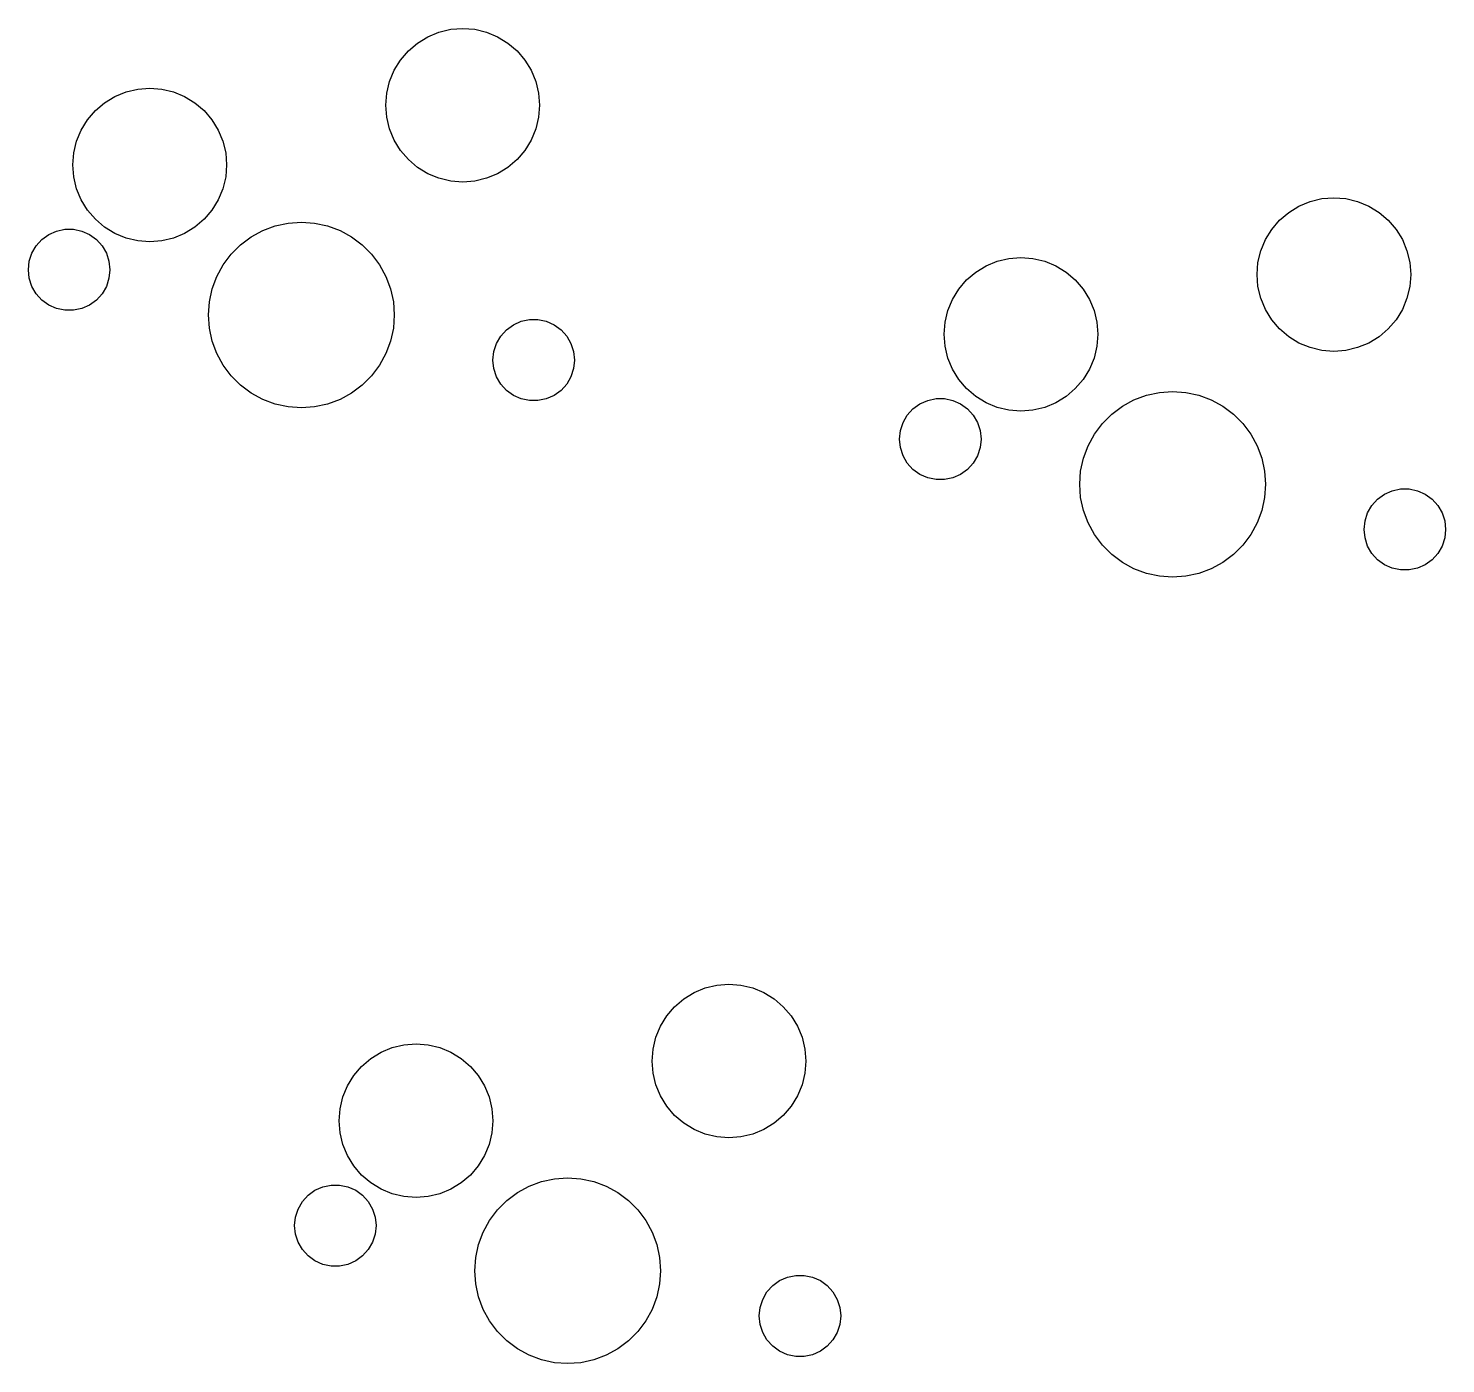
# Model space of a CAD drawing. Extents: x 101 to 518, y -308 to -134.
# Drawn here: x 223.93 to 254.35, y -230.78 to -202.12 of the extents above; entities that cross this region are included whole.
import ezdxf

# ---------------------------------------------------------------- set-up
doc = ezdxf.new("R2010")
doc.units = 0
doc.layers.add('BLACK', color=7, linetype='CONTINUOUS')

msp = doc.modelspace()

# ---------------------------------------------------------------- linework, layer by layer
at = {"layer": 'BLACK', "linetype": 'CONTINUOUS'}
for p, q in [((232.28188, -202.430311), (232.502642, -202.295028)), ((232.502642, -202.295028), (232.741848, -202.195946)), ((232.741848, -202.195946), (232.993609, -202.135503)), ((232.993609, -202.135503), (233.251726, -202.115189)), ((233.251726, -202.115189), (233.509843, -202.135503)), ((233.509843, -202.135503), (233.761604, -202.195946)), ((233.761604, -202.195946), (234.00081, -202.295028)), ((234.00081, -202.295028), (234.221572, -202.430311)), ((231.916848, -202.795343), (232.085, -202.598463)), ((232.085, -202.598463), (232.28188, -202.430311)), ((234.221572, -202.430311), (234.418452, -202.598463)), ((234.418452, -202.598463), (234.586604, -202.795343)), ((231.781565, -203.016105), (231.916848, -202.795343)), ((234.586604, -202.795343), (234.721887, -203.016105)), ((231.682483, -203.255311), (231.781565, -203.016105)), ((234.721887, -203.016105), (234.820969, -203.255311)), ((225.784654, -203.576724), (226.02386, -203.477642)), ((226.02386, -203.477642), (226.275621, -203.417199)), ((226.275621, -203.417199), (226.533738, -203.396885)), ((226.533738, -203.396885), (226.791855, -203.417199)), ((226.791855, -203.417199), (227.043616, -203.477642)), ((227.043616, -203.477642), (227.282822, -203.576724)), ((231.601726, -203.765189), (231.62204, -203.507072)), ((231.62204, -203.507072), (231.682483, -203.255311)), ((234.820969, -203.255311), (234.881412, -203.507072)), ((234.881412, -203.507072), (234.901726, -203.765189)), ((225.367012, -203.880159), (225.563892, -203.712007)), ((225.563892, -203.712007), (225.784654, -203.576724)), ((227.282822, -203.576724), (227.503584, -203.712007)), ((227.503584, -203.712007), (227.700464, -203.880159)), ((231.62204, -204.023306), (231.601726, -203.765189)), ((234.901726, -203.765189), (234.881412, -204.023306)), ((225.063577, -204.297801), (225.19886, -204.077039)), ((225.19886, -204.077039), (225.367012, -203.880159)), ((227.700464, -203.880159), (227.868616, -204.077039)), ((227.868616, -204.077039), (228.003899, -204.297801)), ((231.682483, -204.275067), (231.62204, -204.023306)), ((234.881412, -204.023306), (234.820969, -204.275067)), ((224.964495, -204.537007), (225.063577, -204.297801)), ((228.003899, -204.297801), (228.102981, -204.537007)), ((231.781565, -204.514273), (231.682483, -204.275067)), ((234.820969, -204.275067), (234.721887, -204.514273)), ((224.904052, -204.788768), (224.964495, -204.537007)), ((228.102981, -204.537007), (228.163424, -204.788768)), ((231.916848, -204.735035), (231.781565, -204.514273)), ((232.085, -204.931915), (231.916848, -204.735035)), ((234.586604, -204.735035), (234.418452, -204.931915)), ((234.721887, -204.514273), (234.586604, -204.735035)), ((224.883738, -205.046885), (224.904052, -204.788768)), ((224.904052, -205.305002), (224.883738, -205.046885)), ((228.163424, -204.788768), (228.183738, -205.046885)), ((228.183738, -205.046885), (228.163424, -205.305002)), ((232.28188, -205.100067), (232.085, -204.931915)), ((234.418452, -204.931915), (234.221572, -205.100067)), ((224.964495, -205.556763), (224.904052, -205.305002)), ((228.163424, -205.305002), (228.102981, -205.556763)), ((232.502642, -205.23535), (232.28188, -205.100067)), ((232.741848, -205.334432), (232.502642, -205.23535)), ((232.993609, -205.394875), (232.741848, -205.334432)), ((233.761604, -205.334432), (233.509843, -205.394875)), ((234.00081, -205.23535), (233.761604, -205.334432)), ((234.221572, -205.100067), (234.00081, -205.23535)), ((225.063577, -205.795969), (224.964495, -205.556763)), ((228.102981, -205.556763), (228.003899, -205.795969)), ((233.251726, -205.415189), (232.993609, -205.394875)), ((233.509843, -205.394875), (233.251726, -205.415189)), ((225.19886, -206.016731), (225.063577, -205.795969)), ((228.003899, -205.795969), (227.868616, -206.016731)), ((250.981878, -206.065222), (251.20264, -205.929939)), ((251.20264, -205.929939), (251.441846, -205.830857)), ((251.441846, -205.830857), (251.693607, -205.770414)), ((251.693607, -205.770414), (251.951724, -205.7501)), ((251.951724, -205.7501), (252.209841, -205.770414)), ((252.209841, -205.770414), (252.461602, -205.830857)), ((252.461602, -205.830857), (252.700808, -205.929939)), ((252.700808, -205.929939), (252.92157, -206.065222)), ((225.367012, -206.213611), (225.19886, -206.016731)), ((225.563892, -206.381763), (225.367012, -206.213611)), ((227.700464, -206.213611), (227.503584, -206.381763)), ((227.868616, -206.016731), (227.700464, -206.213611)), ((250.616846, -206.430254), (250.784998, -206.233374)), ((250.784998, -206.233374), (250.981878, -206.065222)), ((252.92157, -206.065222), (253.11845, -206.233374)), ((253.11845, -206.233374), (253.286602, -206.430254)), ((224.216928, -206.647638), (224.364917, -206.540118)), ((224.364917, -206.540118), (224.532027, -206.465716)), ((224.532027, -206.465716), (224.710955, -206.427683)), ((224.710955, -206.427683), (224.893879, -206.427683)), ((224.893879, -206.427683), (225.072807, -206.465716)), ((225.072807, -206.465716), (225.239917, -206.540118)), ((225.239917, -206.540118), (225.387906, -206.647638)), ((225.784654, -206.517046), (225.563892, -206.381763)), ((226.02386, -206.616128), (225.784654, -206.517046)), ((227.282822, -206.517046), (227.043616, -206.616128)), ((227.503584, -206.381763), (227.282822, -206.517046)), ((228.711099, -206.589825), (228.960787, -206.453485)), ((228.960787, -206.453485), (229.227336, -206.354067)), ((229.227336, -206.354067), (229.505321, -206.293595)), ((229.505321, -206.293595), (229.789083, -206.2733)), ((229.789083, -206.2733), (230.072845, -206.293595)), ((230.072845, -206.293595), (230.35083, -206.354067)), ((230.35083, -206.354067), (230.617379, -206.453485)), ((230.617379, -206.453485), (230.867067, -206.589825)), ((250.481563, -206.651016), (250.616846, -206.430254)), ((253.286602, -206.430254), (253.421885, -206.651016)), ((224.003065, -206.941995), (224.094527, -206.783578)), ((224.094527, -206.783578), (224.216928, -206.647638)), ((225.387906, -206.647638), (225.510307, -206.783578)), ((225.510307, -206.783578), (225.601769, -206.941995)), ((226.275621, -206.676571), (226.02386, -206.616128)), ((226.533738, -206.696885), (226.275621, -206.676571)), ((226.791855, -206.676571), (226.533738, -206.696885)), ((227.043616, -206.616128), (226.791855, -206.676571)), ((228.282194, -206.961473), (228.483356, -206.760311)), ((228.483356, -206.760311), (228.711099, -206.589825)), ((230.867067, -206.589825), (231.09481, -206.760311)), ((231.09481, -206.760311), (231.295972, -206.961473)), ((250.382481, -206.890222), (250.481563, -206.651016)), ((253.421885, -206.651016), (253.520967, -206.890222)), ((223.927417, -207.29789), (223.946538, -207.115967)), ((223.946538, -207.115967), (224.003065, -206.941995)), ((225.601769, -206.941995), (225.658296, -207.115967)), ((225.658296, -207.115967), (225.677417, -207.29789)), ((228.111708, -207.189216), (228.282194, -206.961473)), ((231.295972, -206.961473), (231.466458, -207.189216)), ((244.484652, -207.211635), (244.723858, -207.112553)), ((244.723858, -207.112553), (244.975619, -207.05211)), ((244.975619, -207.05211), (245.233736, -207.031796)), ((245.233736, -207.031796), (245.491853, -207.05211)), ((245.491853, -207.05211), (245.743614, -207.112553)), ((245.743614, -207.112553), (245.98282, -207.211635)), ((250.301724, -207.4001), (250.322038, -207.141983)), ((250.322038, -207.141983), (250.382481, -206.890222)), ((253.520967, -206.890222), (253.58141, -207.141983)), ((253.58141, -207.141983), (253.601724, -207.4001)), ((223.946538, -207.479813), (223.927417, -207.29789)), ((224.003065, -207.653785), (223.946538, -207.479813)), ((225.658296, -207.479813), (225.601769, -207.653785)), ((225.677417, -207.29789), (225.658296, -207.479813)), ((227.87595, -207.705453), (227.975368, -207.438904)), ((227.975368, -207.438904), (228.111708, -207.189216)), ((231.466458, -207.189216), (231.602798, -207.438904)), ((231.602798, -207.438904), (231.702216, -207.705453)), ((244.06701, -207.51507), (244.26389, -207.346918)), ((244.26389, -207.346918), (244.484652, -207.211635)), ((245.98282, -207.211635), (246.203582, -207.346918)), ((246.203582, -207.346918), (246.400462, -207.51507)), ((250.322038, -207.658217), (250.301724, -207.4001)), ((253.601724, -207.4001), (253.58141, -207.658217)), ((224.094527, -207.812202), (224.003065, -207.653785)), ((225.601769, -207.653785), (225.510307, -207.812202)), ((227.815478, -207.983438), (227.87595, -207.705453)), ((231.702216, -207.705453), (231.762688, -207.983438)), ((243.763575, -207.932712), (243.898858, -207.71195)), ((243.898858, -207.71195), (244.06701, -207.51507)), ((246.400462, -207.51507), (246.568614, -207.71195)), ((246.568614, -207.71195), (246.703897, -207.932712)), ((250.382481, -207.909978), (250.322038, -207.658217)), ((253.58141, -207.658217), (253.520967, -207.909978)), ((224.216928, -207.948142), (224.094527, -207.812202)), ((224.364917, -208.055662), (224.216928, -207.948142)), ((224.532027, -208.130064), (224.364917, -208.055662)), ((225.239917, -208.055662), (225.072807, -208.130064)), ((225.387906, -207.948142), (225.239917, -208.055662)), ((225.510307, -207.812202), (225.387906, -207.948142)), ((227.795183, -208.2672), (227.815478, -207.983438)), ((231.762688, -207.983438), (231.782983, -208.2672)), ((243.664493, -208.171918), (243.763575, -207.932712)), ((246.703897, -207.932712), (246.802979, -208.171918)), ((250.481563, -208.149184), (250.382481, -207.909978)), ((253.520967, -207.909978), (253.421885, -208.149184)), ((224.710955, -208.168097), (224.532027, -208.130064)), ((224.893879, -208.168097), (224.710955, -208.168097)), ((225.072807, -208.130064), (224.893879, -208.168097)), ((227.815478, -208.550962), (227.795183, -208.2672)), ((231.782983, -208.2672), (231.762688, -208.550962)), ((234.505359, -208.404336), (234.684287, -208.366303)), ((234.684287, -208.366303), (234.867211, -208.366303)), ((234.867211, -208.366303), (235.046139, -208.404336)), ((243.60405, -208.423679), (243.664493, -208.171918)), ((246.802979, -208.171918), (246.863422, -208.423679)), ((250.616846, -208.369946), (250.481563, -208.149184)), ((250.784998, -208.566826), (250.616846, -208.369946)), ((253.286602, -208.369946), (253.11845, -208.566826)), ((253.421885, -208.149184), (253.286602, -208.369946)), ((227.87595, -208.828947), (227.815478, -208.550962)), ((231.762688, -208.550962), (231.702216, -208.828947)), ((234.067859, -208.722198), (234.19026, -208.586258)), ((234.19026, -208.586258), (234.338249, -208.478738)), ((234.338249, -208.478738), (234.505359, -208.404336)), ((235.046139, -208.404336), (235.213249, -208.478738)), ((235.213249, -208.478738), (235.361238, -208.586258)), ((235.361238, -208.586258), (235.483639, -208.722198)), ((243.583736, -208.681796), (243.60405, -208.423679)), ((243.60405, -208.939913), (243.583736, -208.681796)), ((246.863422, -208.423679), (246.883736, -208.681796)), ((246.883736, -208.681796), (246.863422, -208.939913)), ((250.981878, -208.734978), (250.784998, -208.566826)), ((253.11845, -208.566826), (252.92157, -208.734978)), ((227.975368, -209.095496), (227.87595, -208.828947)), ((231.702216, -208.828947), (231.602798, -209.095496)), ((233.91987, -209.054587), (233.976397, -208.880615)), ((233.976397, -208.880615), (234.067859, -208.722198)), ((235.483639, -208.722198), (235.575101, -208.880615)), ((235.575101, -208.880615), (235.631628, -209.054587)), ((243.664493, -209.191674), (243.60405, -208.939913)), ((246.863422, -208.939913), (246.802979, -209.191674)), ((251.20264, -208.870261), (250.981878, -208.734978)), ((251.441846, -208.969343), (251.20264, -208.870261)), ((251.693607, -209.029786), (251.441846, -208.969343)), ((252.461602, -208.969343), (252.209841, -209.029786)), ((252.700808, -208.870261), (252.461602, -208.969343)), ((252.92157, -208.734978), (252.700808, -208.870261)), ((228.111708, -209.345184), (227.975368, -209.095496)), ((231.602798, -209.095496), (231.466458, -209.345184)), ((233.900749, -209.23651), (233.91987, -209.054587)), ((233.91987, -209.418433), (233.900749, -209.23651)), ((235.631628, -209.054587), (235.650749, -209.23651)), ((235.650749, -209.23651), (235.631628, -209.418433)), ((243.763575, -209.43088), (243.664493, -209.191674)), ((246.802979, -209.191674), (246.703897, -209.43088)), ((251.951724, -209.0501), (251.693607, -209.029786)), ((252.209841, -209.029786), (251.951724, -209.0501)), ((228.282194, -209.572927), (228.111708, -209.345184)), ((228.483356, -209.774089), (228.282194, -209.572927)), ((231.295972, -209.572927), (231.09481, -209.774089)), ((231.466458, -209.345184), (231.295972, -209.572927)), ((233.976397, -209.592405), (233.91987, -209.418433)), ((234.067859, -209.750822), (233.976397, -209.592405)), ((235.575101, -209.592405), (235.483639, -209.750822)), ((235.631628, -209.418433), (235.575101, -209.592405)), ((243.898858, -209.651642), (243.763575, -209.43088)), ((246.703897, -209.43088), (246.568614, -209.651642)), ((228.711099, -209.944575), (228.483356, -209.774089)), ((231.09481, -209.774089), (230.867067, -209.944575)), ((234.19026, -209.886762), (234.067859, -209.750822)), ((234.338249, -209.994282), (234.19026, -209.886762)), ((235.361238, -209.886762), (235.213249, -209.994282)), ((235.483639, -209.750822), (235.361238, -209.886762)), ((244.06701, -209.848522), (243.898858, -209.651642)), ((244.26389, -210.016674), (244.06701, -209.848522)), ((246.400462, -209.848522), (246.203582, -210.016674)), ((246.568614, -209.651642), (246.400462, -209.848522)), ((248.205319, -209.928506), (248.489081, -209.908211)), ((248.489081, -209.908211), (248.772843, -209.928506)), ((228.960787, -210.080915), (228.711099, -209.944575)), ((229.227336, -210.180333), (228.960787, -210.080915)), ((229.505321, -210.240805), (229.227336, -210.180333)), ((230.35083, -210.180333), (230.072845, -210.240805)), ((230.617379, -210.080915), (230.35083, -210.180333)), ((230.867067, -209.944575), (230.617379, -210.080915)), ((234.505359, -210.068684), (234.338249, -209.994282)), ((234.684287, -210.106717), (234.505359, -210.068684)), ((234.867211, -210.106717), (234.684287, -210.106717)), ((235.046139, -210.068684), (234.867211, -210.106717)), ((235.213249, -209.994282), (235.046139, -210.068684)), ((242.916926, -210.282549), (243.064915, -210.175029)), ((243.064915, -210.175029), (243.232025, -210.100627)), ((243.232025, -210.100627), (243.410953, -210.062594)), ((243.410953, -210.062594), (243.593877, -210.062594)), ((243.593877, -210.062594), (243.772805, -210.100627)), ((243.772805, -210.100627), (243.939915, -210.175029)), ((243.939915, -210.175029), (244.087904, -210.282549)), ((244.484652, -210.151957), (244.26389, -210.016674)), ((244.723858, -210.251039), (244.484652, -210.151957)), ((245.98282, -210.151957), (245.743614, -210.251039)), ((246.203582, -210.016674), (245.98282, -210.151957)), ((247.183354, -210.395222), (247.411097, -210.224736)), ((247.411097, -210.224736), (247.660785, -210.088396)), ((247.660785, -210.088396), (247.927334, -209.988978)), ((247.927334, -209.988978), (248.205319, -209.928506)), ((248.772843, -209.928506), (249.050828, -209.988978)), ((249.050828, -209.988978), (249.317377, -210.088396)), ((249.317377, -210.088396), (249.567065, -210.224736)), ((249.567065, -210.224736), (249.794808, -210.395222)), ((229.789083, -210.2611), (229.505321, -210.240805)), ((230.072845, -210.240805), (229.789083, -210.2611)), ((242.703063, -210.576906), (242.794525, -210.418489)), ((242.794525, -210.418489), (242.916926, -210.282549)), ((244.087904, -210.282549), (244.210305, -210.418489)), ((244.210305, -210.418489), (244.301767, -210.576906)), ((244.975619, -210.311482), (244.723858, -210.251039)), ((245.233736, -210.331796), (244.975619, -210.311482)), ((245.491853, -210.311482), (245.233736, -210.331796)), ((245.743614, -210.251039), (245.491853, -210.311482)), ((246.982192, -210.596384), (247.183354, -210.395222)), ((249.794808, -210.395222), (249.99597, -210.596384)), ((242.627415, -210.932801), (242.646536, -210.750878)), ((242.646536, -210.750878), (242.703063, -210.576906)), ((244.301767, -210.576906), (244.358294, -210.750878)), ((244.358294, -210.750878), (244.377415, -210.932801)), ((246.675366, -211.073815), (246.811706, -210.824127)), ((246.811706, -210.824127), (246.982192, -210.596384)), ((249.99597, -210.596384), (250.166456, -210.824127)), ((250.166456, -210.824127), (250.302796, -211.073815)), ((242.646536, -211.114724), (242.627415, -210.932801)), ((242.703063, -211.288696), (242.646536, -211.114724)), ((244.358294, -211.114724), (244.301767, -211.288696)), ((244.377415, -210.932801), (244.358294, -211.114724)), ((246.575948, -211.340364), (246.675366, -211.073815)), ((250.302796, -211.073815), (250.402214, -211.340364)), ((242.794525, -211.447113), (242.703063, -211.288696)), ((244.301767, -211.288696), (244.210305, -211.447113)), ((246.515476, -211.618349), (246.575948, -211.340364)), ((250.402214, -211.340364), (250.462686, -211.618349)), ((242.916926, -211.583053), (242.794525, -211.447113)), ((243.064915, -211.690573), (242.916926, -211.583053)), ((243.232025, -211.764975), (243.064915, -211.690573)), ((243.939915, -211.690573), (243.772805, -211.764975)), ((244.087904, -211.583053), (243.939915, -211.690573)), ((244.210305, -211.447113), (244.087904, -211.583053)), ((246.495181, -211.902111), (246.515476, -211.618349)), ((250.462686, -211.618349), (250.482981, -211.902111)), ((243.410953, -211.803008), (243.232025, -211.764975)), ((243.593877, -211.803008), (243.410953, -211.803008)), ((243.772805, -211.764975), (243.593877, -211.803008)), ((246.515476, -212.185873), (246.495181, -211.902111)), ((250.482981, -211.902111), (250.462686, -212.185873)), ((253.038247, -212.113649), (253.205357, -212.039247)), ((253.205357, -212.039247), (253.384285, -212.001214)), ((253.384285, -212.001214), (253.567209, -212.001214)), ((253.567209, -212.001214), (253.746137, -212.039247)), ((253.746137, -212.039247), (253.913247, -212.113649)), ((246.575948, -212.463858), (246.515476, -212.185873)), ((250.462686, -212.185873), (250.402214, -212.463858)), ((252.767857, -212.357109), (252.890258, -212.221169)), ((252.890258, -212.221169), (253.038247, -212.113649)), ((253.913247, -212.113649), (254.061236, -212.221169)), ((254.061236, -212.221169), (254.183637, -212.357109)), ((246.675366, -212.730407), (246.575948, -212.463858)), ((250.402214, -212.463858), (250.302796, -212.730407)), ((252.619868, -212.689498), (252.676395, -212.515526)), ((252.676395, -212.515526), (252.767857, -212.357109)), ((254.183637, -212.357109), (254.275099, -212.515526)), ((254.275099, -212.515526), (254.331626, -212.689498)), ((246.811706, -212.980095), (246.675366, -212.730407)), ((250.302796, -212.730407), (250.166456, -212.980095)), ((252.600747, -212.871421), (252.619868, -212.689498)), ((252.619868, -213.053344), (252.600747, -212.871421)), ((254.331626, -212.689498), (254.350747, -212.871421)), ((254.350747, -212.871421), (254.331626, -213.053344)), ((246.982192, -213.207838), (246.811706, -212.980095)), ((247.183354, -213.409), (246.982192, -213.207838)), ((249.99597, -213.207838), (249.794808, -213.409)), ((250.166456, -212.980095), (249.99597, -213.207838)), ((252.676395, -213.227316), (252.619868, -213.053344)), ((252.767857, -213.385733), (252.676395, -213.227316)), ((254.275099, -213.227316), (254.183637, -213.385733)), ((254.331626, -213.053344), (254.275099, -213.227316)), ((247.411097, -213.579486), (247.183354, -213.409)), ((249.794808, -213.409), (249.567065, -213.579486)), ((252.890258, -213.521673), (252.767857, -213.385733)), ((253.038247, -213.629193), (252.890258, -213.521673)), ((254.061236, -213.521673), (253.913247, -213.629193)), ((254.183637, -213.385733), (254.061236, -213.521673)), ((247.660785, -213.715826), (247.411097, -213.579486)), ((247.927334, -213.815244), (247.660785, -213.715826)), ((248.205319, -213.875716), (247.927334, -213.815244)), ((248.489081, -213.896011), (248.205319, -213.875716)), ((248.772843, -213.875716), (248.489081, -213.896011)), ((249.050828, -213.815244), (248.772843, -213.875716)), ((249.317377, -213.715826), (249.050828, -213.815244)), ((249.567065, -213.579486), (249.317377, -213.715826)), ((253.205357, -213.703595), (253.038247, -213.629193)), ((253.384285, -213.741628), (253.205357, -213.703595)), ((253.567209, -213.741628), (253.384285, -213.741628)), ((253.746137, -213.703595), (253.567209, -213.741628)), ((253.913247, -213.629193), (253.746137, -213.703595)), ((238.456935, -222.713399), (238.708696, -222.652956)), ((238.708696, -222.652956), (238.966813, -222.632642)), ((238.966813, -222.632642), (239.22493, -222.652956)), ((239.22493, -222.652956), (239.476691, -222.713399)), ((237.800087, -223.115916), (237.996967, -222.947764)), ((237.996967, -222.947764), (238.217729, -222.812481)), ((238.217729, -222.812481), (238.456935, -222.713399)), ((239.476691, -222.713399), (239.715897, -222.812481)), ((239.715897, -222.812481), (239.936659, -222.947764)), ((239.936659, -222.947764), (240.133539, -223.115916)), ((237.631935, -223.312796), (237.800087, -223.115916)), ((240.133539, -223.115916), (240.301691, -223.312796)), ((237.39757, -223.772764), (237.496652, -223.533558)), ((237.496652, -223.533558), (237.631935, -223.312796)), ((240.301691, -223.312796), (240.436974, -223.533558)), ((240.436974, -223.533558), (240.536056, -223.772764)), ((231.990708, -223.934652), (232.248825, -223.914338)), ((232.248825, -223.914338), (232.506942, -223.934652)), ((237.337127, -224.024525), (237.39757, -223.772764)), ((240.536056, -223.772764), (240.596499, -224.024525)), ((231.278979, -224.22946), (231.499741, -224.094177)), ((231.499741, -224.094177), (231.738947, -223.995095)), ((231.738947, -223.995095), (231.990708, -223.934652)), ((232.506942, -223.934652), (232.758703, -223.995095)), ((232.758703, -223.995095), (232.997909, -224.094177)), ((232.997909, -224.094177), (233.218671, -224.22946)), ((237.316813, -224.282642), (237.337127, -224.024525)), ((240.596499, -224.024525), (240.616813, -224.282642)), ((230.913947, -224.594492), (231.082099, -224.397612)), ((231.082099, -224.397612), (231.278979, -224.22946)), ((233.218671, -224.22946), (233.415551, -224.397612)), ((233.415551, -224.397612), (233.583703, -224.594492)), ((237.337127, -224.540759), (237.316813, -224.282642)), ((240.616813, -224.282642), (240.596499, -224.540759)), ((230.679582, -225.05446), (230.778664, -224.815254)), ((230.778664, -224.815254), (230.913947, -224.594492)), ((233.583703, -224.594492), (233.718986, -224.815254)), ((233.718986, -224.815254), (233.818068, -225.05446)), ((237.39757, -224.79252), (237.337127, -224.540759)), ((237.496652, -225.031726), (237.39757, -224.79252)), ((240.536056, -224.79252), (240.436974, -225.031726)), ((240.596499, -224.540759), (240.536056, -224.79252)), ((230.619139, -225.306221), (230.679582, -225.05446)), ((233.818068, -225.05446), (233.878511, -225.306221)), ((237.631935, -225.252488), (237.496652, -225.031726)), ((240.436974, -225.031726), (240.301691, -225.252488)), ((230.598825, -225.564338), (230.619139, -225.306221)), ((233.878511, -225.306221), (233.898825, -225.564338)), ((237.800087, -225.449368), (237.631935, -225.252488)), ((240.301691, -225.252488), (240.133539, -225.449368)), ((230.619139, -225.822455), (230.598825, -225.564338)), ((233.898825, -225.564338), (233.878511, -225.822455)), ((237.996967, -225.61752), (237.800087, -225.449368)), ((238.217729, -225.752803), (237.996967, -225.61752)), ((239.936659, -225.61752), (239.715897, -225.752803)), ((240.133539, -225.449368), (239.936659, -225.61752)), ((230.679582, -226.074216), (230.619139, -225.822455)), ((233.878511, -225.822455), (233.818068, -226.074216)), ((238.456935, -225.851885), (238.217729, -225.752803)), ((238.708696, -225.912328), (238.456935, -225.851885)), ((238.966813, -225.932642), (238.708696, -225.912328)), ((239.22493, -225.912328), (238.966813, -225.932642)), ((239.476691, -225.851885), (239.22493, -225.912328)), ((239.715897, -225.752803), (239.476691, -225.851885)), ((230.778664, -226.313422), (230.679582, -226.074216)), ((230.913947, -226.534184), (230.778664, -226.313422)), ((233.718986, -226.313422), (233.583703, -226.534184)), ((233.818068, -226.074216), (233.718986, -226.313422)), ((231.082099, -226.731064), (230.913947, -226.534184)), ((233.583703, -226.534184), (233.415551, -226.731064)), ((230.247114, -226.983169), (230.426042, -226.945136)), ((230.426042, -226.945136), (230.608966, -226.945136)), ((230.608966, -226.945136), (230.787894, -226.983169)), ((231.278979, -226.899216), (231.082099, -226.731064)), ((231.499741, -227.034499), (231.278979, -226.899216)), ((233.218671, -226.899216), (232.997909, -227.034499)), ((233.415551, -226.731064), (233.218671, -226.899216)), ((234.675874, -226.970938), (234.942423, -226.87152)), ((234.942423, -226.87152), (235.220408, -226.811048)), ((235.220408, -226.811048), (235.50417, -226.790753)), ((235.50417, -226.790753), (235.787932, -226.811048)), ((235.787932, -226.811048), (236.065917, -226.87152)), ((236.065917, -226.87152), (236.332466, -226.970938)), ((229.809614, -227.301031), (229.932015, -227.165091)), ((229.932015, -227.165091), (230.080004, -227.057571)), ((230.080004, -227.057571), (230.247114, -226.983169)), ((230.787894, -226.983169), (230.955004, -227.057571)), ((230.955004, -227.057571), (231.102993, -227.165091)), ((231.102993, -227.165091), (231.225394, -227.301031)), ((231.738947, -227.133581), (231.499741, -227.034499)), ((231.990708, -227.194024), (231.738947, -227.133581)), ((232.248825, -227.214338), (231.990708, -227.194024)), ((232.506942, -227.194024), (232.248825, -227.214338)), ((232.758703, -227.133581), (232.506942, -227.194024)), ((232.997909, -227.034499), (232.758703, -227.133581)), ((234.198443, -227.277764), (234.426186, -227.107278)), ((234.426186, -227.107278), (234.675874, -226.970938)), ((236.332466, -226.970938), (236.582154, -227.107278)), ((236.582154, -227.107278), (236.809897, -227.277764)), ((229.661625, -227.63342), (229.718152, -227.459448)), ((229.718152, -227.459448), (229.809614, -227.301031)), ((231.225394, -227.301031), (231.316856, -227.459448)), ((231.316856, -227.459448), (231.373383, -227.63342)), ((233.826795, -227.706669), (233.997281, -227.478926)), ((233.997281, -227.478926), (234.198443, -227.277764)), ((236.809897, -227.277764), (237.011059, -227.478926)), ((237.011059, -227.478926), (237.181545, -227.706669)), ((229.642504, -227.815343), (229.661625, -227.63342)), ((229.661625, -227.997266), (229.642504, -227.815343)), ((231.373383, -227.63342), (231.392504, -227.815343)), ((231.392504, -227.815343), (231.373383, -227.997266)), ((233.690455, -227.956357), (233.826795, -227.706669)), ((237.181545, -227.706669), (237.317885, -227.956357)), ((229.718152, -228.171238), (229.661625, -227.997266)), ((229.809614, -228.329655), (229.718152, -228.171238)), ((231.316856, -228.171238), (231.225394, -228.329655)), ((231.373383, -227.997266), (231.316856, -228.171238)), ((233.591037, -228.222906), (233.690455, -227.956357)), ((237.317885, -227.956357), (237.417303, -228.222906)), ((229.932015, -228.465595), (229.809614, -228.329655)), ((230.080004, -228.573115), (229.932015, -228.465595)), ((231.102993, -228.465595), (230.955004, -228.573115)), ((231.225394, -228.329655), (231.102993, -228.465595)), ((233.530565, -228.500891), (233.591037, -228.222906)), ((237.417303, -228.222906), (237.477775, -228.500891)), ((230.247114, -228.647517), (230.080004, -228.573115)), ((230.426042, -228.68555), (230.247114, -228.647517)), ((230.608966, -228.68555), (230.426042, -228.68555)), ((230.787894, -228.647517), (230.608966, -228.68555)), ((230.955004, -228.573115), (230.787894, -228.647517)), ((233.51027, -228.784653), (233.530565, -228.500891)), ((237.477775, -228.500891), (237.49807, -228.784653)), ((233.530565, -229.068415), (233.51027, -228.784653)), ((233.591037, -229.3464), (233.530565, -229.068415)), ((237.477775, -229.068415), (237.417303, -229.3464)), ((237.49807, -228.784653), (237.477775, -229.068415)), ((239.905347, -229.103711), (240.053336, -228.996191)), ((240.053336, -228.996191), (240.220446, -228.921789)), ((240.220446, -228.921789), (240.399374, -228.883756)), ((240.399374, -228.883756), (240.582298, -228.883756)), ((240.582298, -228.883756), (240.761226, -228.921789)), ((240.761226, -228.921789), (240.928336, -228.996191)), ((240.928336, -228.996191), (241.076325, -229.103711)), ((233.690455, -229.612949), (233.591037, -229.3464)), ((237.417303, -229.3464), (237.317885, -229.612949)), ((239.691484, -229.398068), (239.782946, -229.239651)), ((239.782946, -229.239651), (239.905347, -229.103711)), ((241.076325, -229.103711), (241.198726, -229.239651)), ((241.198726, -229.239651), (241.290188, -229.398068)), ((233.826795, -229.862637), (233.690455, -229.612949)), ((237.317885, -229.612949), (237.181545, -229.862637)), ((239.615836, -229.753963), (239.634957, -229.57204)), ((239.634957, -229.57204), (239.691484, -229.398068)), ((241.290188, -229.398068), (241.346715, -229.57204)), ((241.346715, -229.57204), (241.365836, -229.753963)), ((233.997281, -230.09038), (233.826795, -229.862637)), ((237.181545, -229.862637), (237.011059, -230.09038)), ((239.634957, -229.935886), (239.615836, -229.753963)), ((239.691484, -230.109858), (239.634957, -229.935886)), ((241.346715, -229.935886), (241.290188, -230.109858)), ((241.365836, -229.753963), (241.346715, -229.935886)), ((234.198443, -230.291542), (233.997281, -230.09038)), ((234.426186, -230.462028), (234.198443, -230.291542)), ((236.809897, -230.291542), (236.582154, -230.462028)), ((237.011059, -230.09038), (236.809897, -230.291542)), ((239.782946, -230.268275), (239.691484, -230.109858)), ((239.905347, -230.404215), (239.782946, -230.268275)), ((241.198726, -230.268275), (241.076325, -230.404215)), ((241.290188, -230.109858), (241.198726, -230.268275)), ((234.675874, -230.598368), (234.426186, -230.462028)), ((234.942423, -230.697786), (234.675874, -230.598368)), ((236.332466, -230.598368), (236.065917, -230.697786)), ((236.582154, -230.462028), (236.332466, -230.598368)), ((240.053336, -230.511735), (239.905347, -230.404215)), ((240.220446, -230.586137), (240.053336, -230.511735)), ((240.399374, -230.62417), (240.220446, -230.586137)), ((240.761226, -230.586137), (240.582298, -230.62417)), ((240.928336, -230.511735), (240.761226, -230.586137)), ((241.076325, -230.404215), (240.928336, -230.511735)), ((235.220408, -230.758258), (234.942423, -230.697786)), ((235.50417, -230.778553), (235.220408, -230.758258)), ((235.787932, -230.758258), (235.50417, -230.778553)), ((236.065917, -230.697786), (235.787932, -230.758258)), ((240.582298, -230.62417), (240.399374, -230.62417))]:
    msp.add_line(p, q, dxfattribs=at)

doc.saveas('drawing.dxf')
